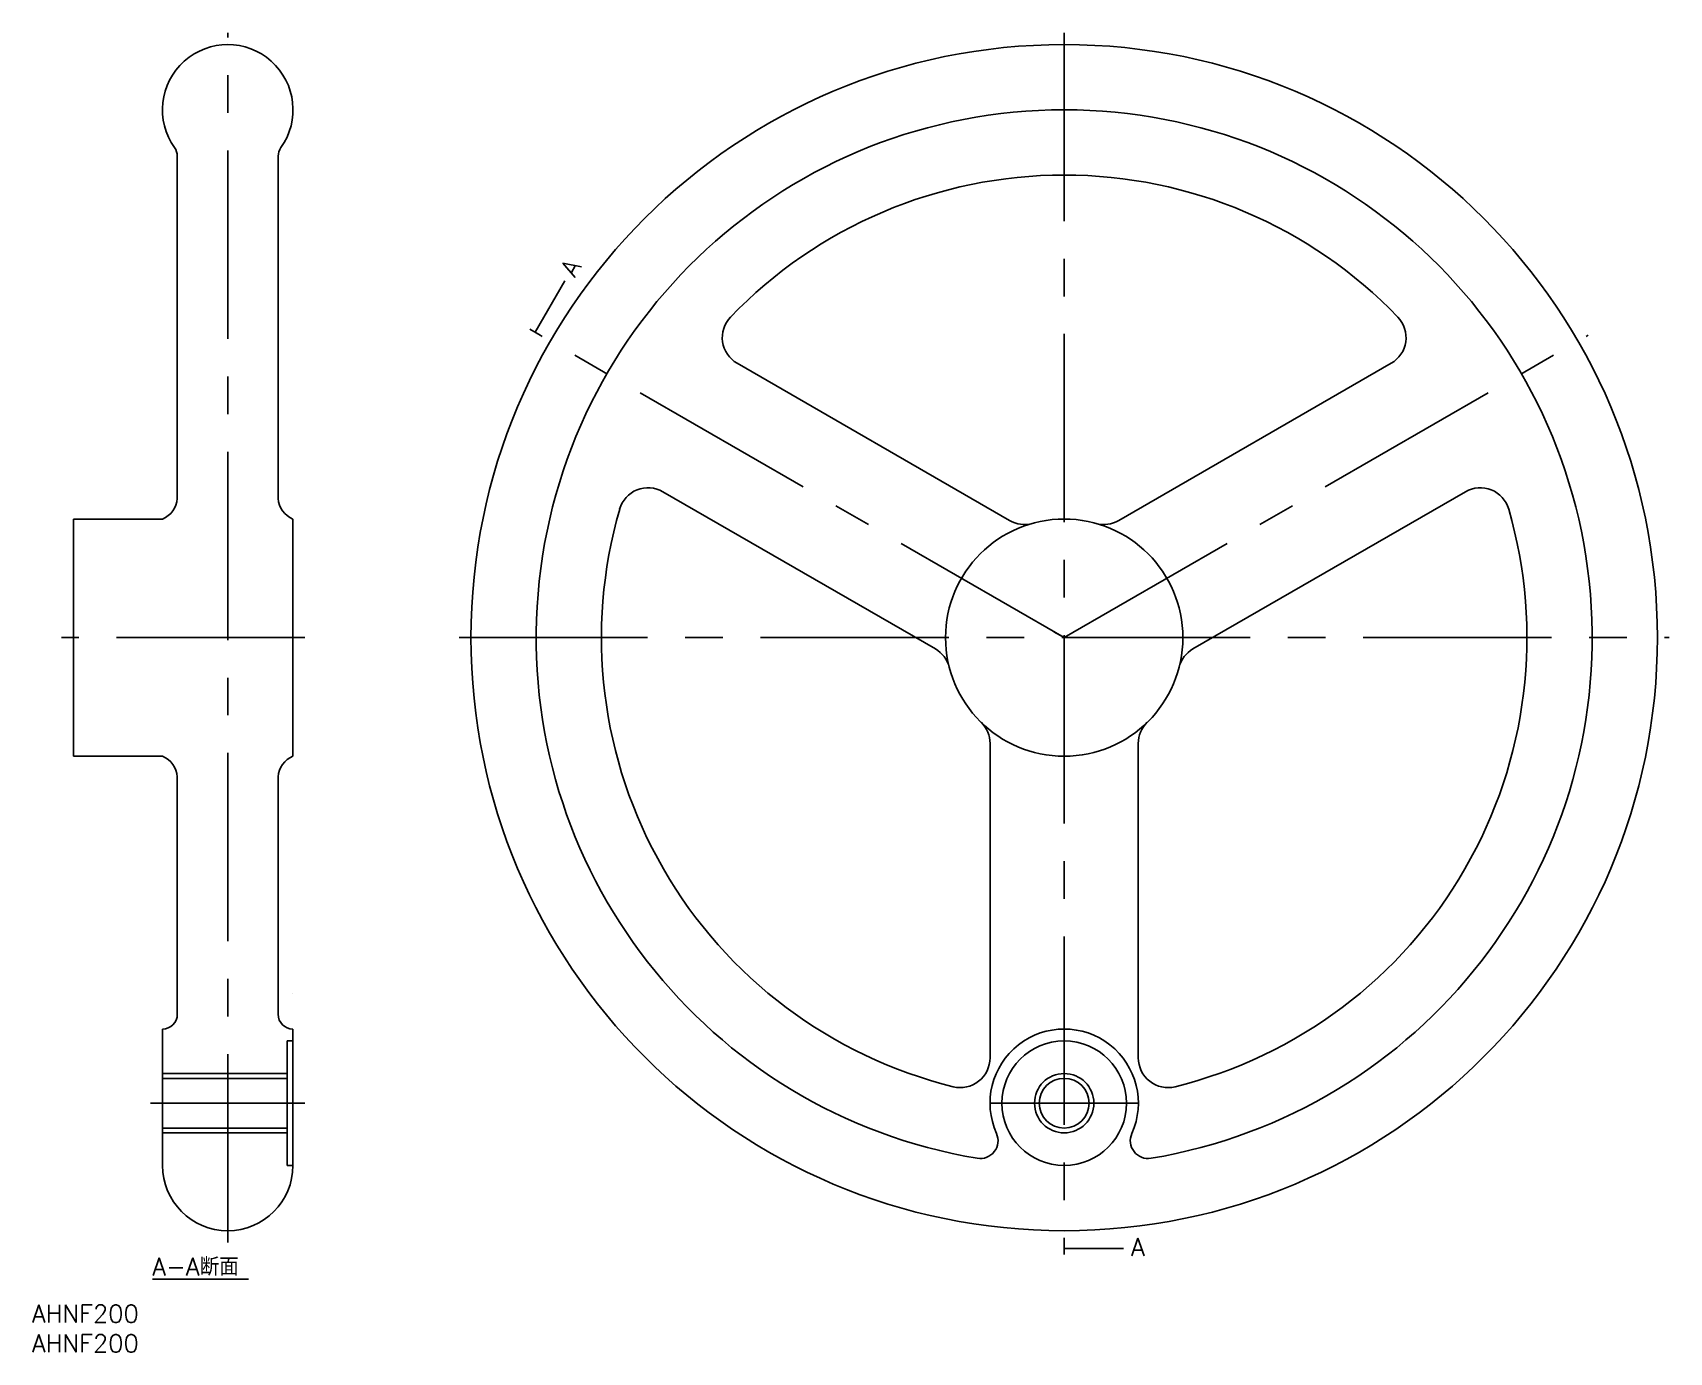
# Model space of a CAD drawing. Extents: x -174 to 102, y -120 to 102.
import ezdxf

# ---------------------------------------------------------------- set-up
doc = ezdxf.new("R2010")
doc.units = 0
doc.linetypes.add('CENTER', pattern=[50.8, 31.75, -6.35, 6.35, -6.35])
doc.layers.get('0').update_dxf_attribs({"linetype": 'CONTINUOUS'})
doc.layers.add('CENTER', color=1, linetype='CONTINUOUS')
doc.styles.get("Standard").update_dxf_attribs({"font": 'txt.shx', "height": 3, "bigfont": 'bigfont.shx'})

# ---------------------------------------------------------------- blocks, each defined once
blk = doc.blocks.new('*U2')
at = {"color": 7, "linetype": 'CONTINUOUS'}
blk.add_line((-153.71, -108.17), (-137.51, -108.17), dxfattribs=at)
at = {"color": 137, "linetype": 'CONTINUOUS'}
blk.add_text('A-A断面', height=3, dxfattribs=at).set_placement((-153.71, -107.57))

msp = doc.modelspace()

# ---------------------------------------------------------------- linework, layer by layer
at = {"color": 7, "linetype": 'CONTINUOUS'}
for p, q in [((-149.5, 23.45), (-149.5, 81.17)), ((-132.5, 23.45), (-132.5, 81.17)), ((-9.21, 19.75), (-55.13, 46.26)), ((9.21, 19.75), (55.13, 46.26)), ((-21.71, -1.9), (-67.63, 24.61)), ((21.71, -1.9), (67.63, 24.61)), ((-167, 20), (-152, 20)), ((-167, -20), (-167, 20)), ((-130, -20), (-130, 20)), ((-12.5, -17.85), (-12.5, -70.87)), ((12.5, -17.85), (12.5, -70.87)), ((-167, -20), (-152, -20)), ((-149.5, -63.5), (-149.5, -23.45)), ((-132.5, -63.5), (-132.5, -23.45)), ((-130, -60), (-130, -60)), ((-152, -89), (-152, -66)), ((-152, -66), (-152, -66)), ((-130, -89), (-130, -66)), ((-130, -66), (-130, -66)), ((-131, -89), (-131, -68)), ((-130, -68), (-131, -68)), ((-131, -74.31), (-152, -74.31)), ((-131, -82.69), (-152, -82.69)), ((-130, -89), (-131, -89))]:
    msp.add_line(p, q, dxfattribs=at)
at = {"color": 3, "linetype": 'CONTINUOUS'}
for p, q in [((-131, -73.5), (-152, -73.5)), ((-131, -83.5), (-152, -83.5))]:
    msp.add_line(p, q, dxfattribs=at)
at = {"color": 7}
for points in [[(-89.2, 51.5, 0), (-84.2, 60.16, 0)], [(0, -103, 0), (10, -103, 0)]]:
    msp.add_polyline3d(points, dxfattribs=at)
at = {"color": 7, "linetype": 'CONTINUOUS'}
for centre, radius in [((0, 0), 100), ((0, 0), 20), ((0, -78.5), 10.5), ((0, -78.5), 4.19)]:
    msp.add_circle(centre, radius, dxfattribs=at)
at = {"color": 3, "linetype": 'CONTINUOUS'}
msp.add_circle((0, -78.5), 5, dxfattribs=at)
at = {"color": 7, "linetype": 'CONTINUOUS'}
for centre, radius, start, end in [((-141, 89), 11, 324.5691, 215.4309), ((0, 0), 89, 279.4698, 260.5302), ((-152, 81.17), 2.5, 0, 35.4309), ((-130, 81.17), 2.5, 144.5691, 180), ((0, 0), 78, 43.8704, 136.1296), ((-52.63, 50.59), 5, 136.1296, 240), ((52.63, 50.59), 5, 300, 43.8704), ((-70.13, 20.28), 5, 60, 163.8704), ((70.13, 20.28), 5, 16.1296, 120), ((-153.5, 23.72), 4.01, 291.9719, 356.2039), ((-128.5, 23.72), 4.01, 183.7961, 248.0281), ((0, 0), 78, 163.8704, 256.1296), ((-6.71, 24.08), 5, 240, 285.573), ((6.71, 24.08), 5, 254.427, 300), ((0, 0), 78, 283.8704, 16.1296), ((-24.21, -6.23), 5, 14.427, 60), ((24.21, -6.23), 5, 120, 165.573), ((-17.5, -17.85), 5, 0, 45.573), ((17.5, -17.85), 5, 134.427, 180), ((-153.5, -23.72), 4.01, 3.7961, 68.0281), ((-128.5, -23.72), 4.01, 111.9719, 176.2039), ((-152, -63.5), 2.5, 270, 0), ((-130, -63.5), 2.5, 180, 270), ((0, -78.5), 12.5, 335.9044, 204.0956), ((-17.5, -70.87), 5, 256.1296, 0), ((17.5, -70.87), 5, 180, 283.8704), ((-14.15, -84.83), 3, 260.5302, 24.0956), ((14.15, -84.83), 3, 155.9044, 279.4698), ((-141, -89), 11, 180, 0)]:
    msp.add_arc(centre, radius, start, end, dxfattribs=at)
at = {"layer": 'CENTER', "color": 1, "linetype": 'CENTER'}
for p, q in [((-141, -102), (-141, 102)), ((0, 102), (0, -102)), ((-88.33, 51), (-90.07, 52)), ((0, 0), (-88.33, 51)), ((0, 0), (88.33, 51)), ((-128, 0), (-169, 0)), ((-102, 0), (102, 0)), ((0, 0), (-1.73, 1)), ((0, 0), (0, -2)), ((-154, -78.5), (-128, -78.5)), ((-12.5, -78.5), (12.5, -78.5)), ((0, -102), (0, -104))]:
    msp.add_line(p, q, dxfattribs=at)

# ---------------------------------------------------------------- block references
at = {"color": 7, "linetype": 'CONTINUOUS'}
msp.add_blockref('*U2', (0, 0), dxfattribs=at)

# ---------------------------------------------------------------- texts
at = {"color": 137, "linetype": 'CONTINUOUS'}
msp.add_text('A', height=3, rotation=60, dxfattribs=at).set_placement((-82.47, 60.63))
msp.add_text('A', height=3, dxfattribs=at).set_placement((11.27, -104.26))
at = {"color": 7, "linetype": 'CONTINUOUS'}
for p in [(-174, -115.5), (-174, -120.5)]:
    msp.add_text('AHNF200', height=3, dxfattribs=at).set_placement(p)

doc.saveas('drawing.dxf')
